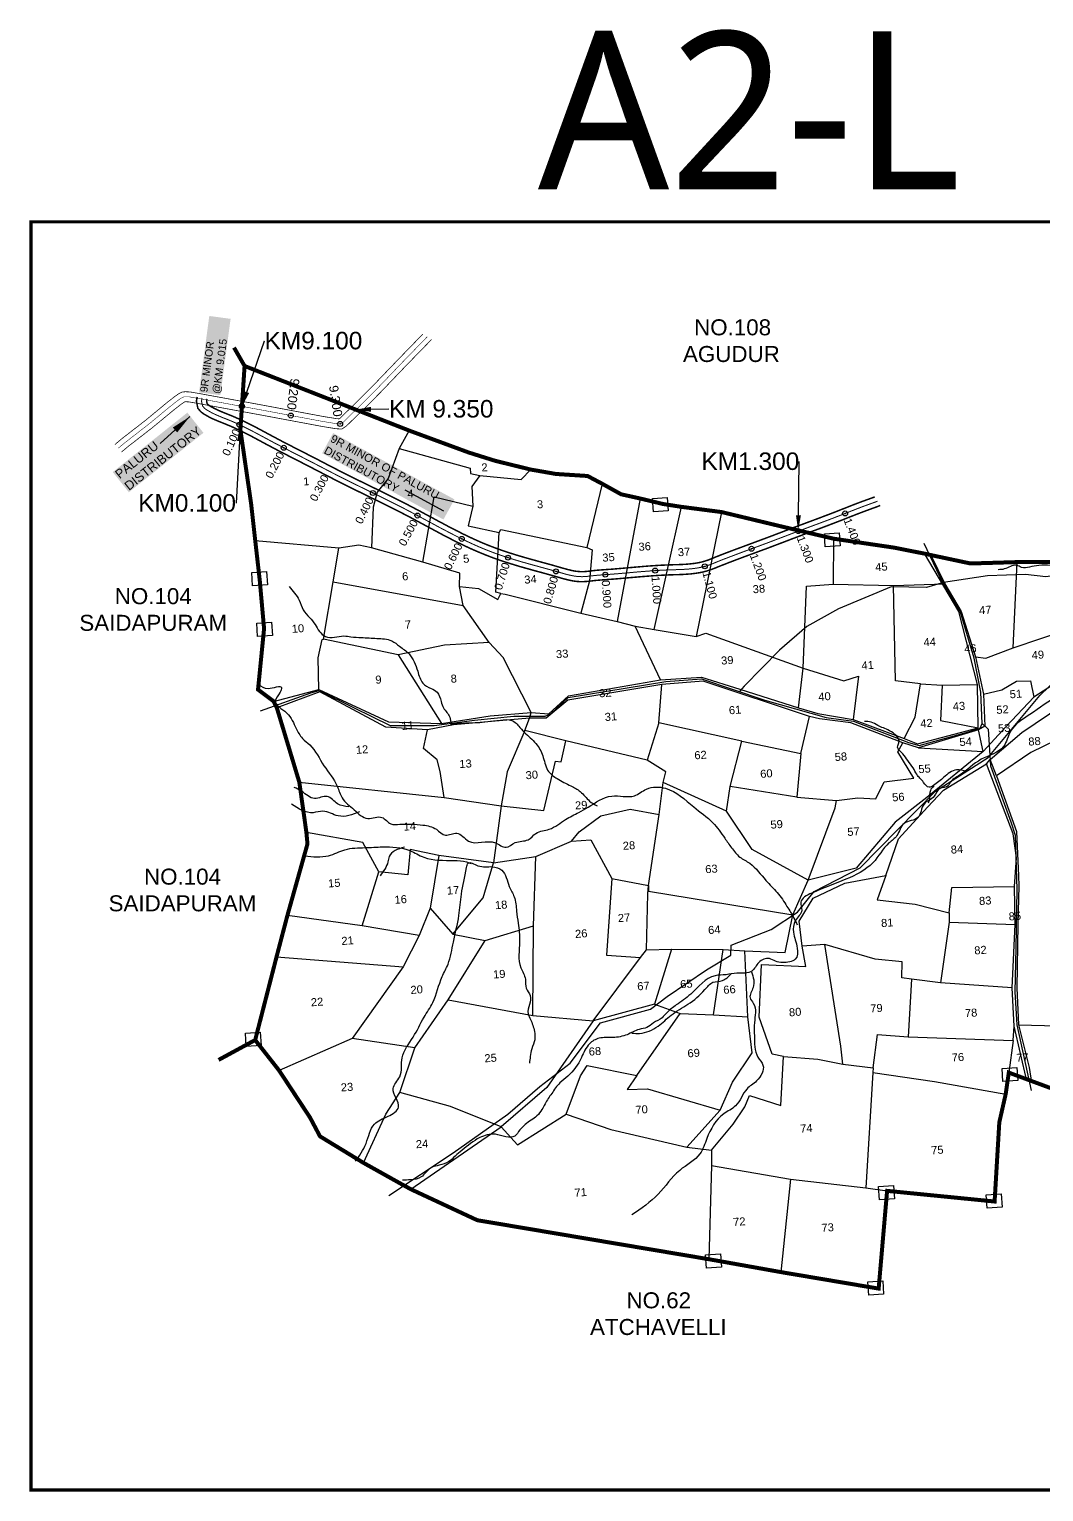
# Model space of a CAD drawing. Header units: inches. Extents: x 205954 to 222158, y 1601811 to 1609435.
# Drawn here: x 205954 to 207983, y 1603328 to 1606253 of the extents above; entities that cross this region are included whole.
import ezdxf
from ezdxf import colors
from ezdxf.entities.mleader import LeaderData, LeaderLine
from ezdxf.enums import TextEntityAlignment as Align
from ezdxf.math import Vec2, Vec3

# ---------------------------------------------------------------- set-up
doc = ezdxf.new("R2010")
doc.units = ezdxf.units.IN
doc.header["$LTSCALE"] = 15
doc.header["$MEASUREMENT"] = 0
doc.header["$PDMODE"] = 32
doc.header["$PDSIZE"] = 10
doc.linetypes.add('HIDDEN2', pattern=[0.1875, 0.125, -0.0625])
for name, color, linetype in [('BOUNDRY STONES', 240, 'Continuous'), ('CADAS', 1, 'Continuous'), ('CANAL1', 7, 'Continuous'), ('CHANAGE', 1, 'Continuous'), ('CSMark', 72, 'Continuous'), ('PAPER SIZE', 5, 'Continuous'), ('PLOTS', 7, 'Continuous'), ('PLOTS NO', 7, 'Continuous'), ('ROADS', 1, 'Continuous'), ('STREAMS', 4, 'Continuous'), ('STRUCTURE', 5, 'Continuous'), ('TEXT', 1, 'Continuous'), ('text2', 7, 'Continuous'), ('VILLAGE BOUNDRY', 5, 'Continuous'), ('VILLAGE STONES', 240, 'Continuous')]:
    doc.layers.add(name, color=color, linetype=linetype)
doc.styles.add('FONT1', font='Arial')
doc.styles.get("Standard").update_dxf_attribs({"font": 'arial.ttf'})
doc.styles.add('TMS', font='trebuc.ttf')
doc.dimstyles.get("Standard").update_dxf_attribs({"dimtxt": 0.18, "dimasz": 0.18, "dimexe": 0.18, "dimexo": 0.0625, "dimgap": 0.09, "dimtad": 0, "dimtih": 1, "dimtoh": 1, "dimdec": 4, "dimzin": 0, "dimdsep": 46, "dimtxsty": 'Standard', "dimcen": 0.09, "dimadec": 0, "dimazin": 0, "dimtfac": 1, "dimtdec": 4, "dimtofl": 0, "dimtmove": 0, "dimatfit": 3, "dimfxl": 1, "dimtolj": 1, "dimtzin": 0, "dimarcsym": 0})

msp = doc.modelspace()

# ---------------------------------------------------------------- linework, layer by layer
at = {"color": 5, "const_width": 6.55}
msp.add_lwpolyline([(205956.9, 1605868), (209191.4, 1605868), (209191.4, 1603331.3), (205956.9, 1603331.3)], close=True, dxfattribs=at)
at = {"layer": 'BOUNDRY STONES'}
for points in [[(207200.4, 1605314.6), (207230.2, 1605316.6), (207232, 1605290.1), (207202.3, 1605288.1)], [(207544.5, 1605244.1), (207574.2, 1605246.1), (207576, 1605219.6), (207546.3, 1605217.6)], [(206398.8, 1605166.5), (206428.5, 1605168.5), (206430.3, 1605142), (206400.6, 1605140)], [(206408.7, 1605065.1), (206438.4, 1605067.1), (206440.3, 1605040.6), (206410.5, 1605038.6)], [(206386.1, 1604245.2), (206415.8, 1604247.2), (206417.6, 1604220.7), (206387.9, 1604218.7)], [(207900, 1604174.8), (207929.7, 1604176.8), (207931.5, 1604150.3), (207901.8, 1604148.3)], [(207653.1, 1603938.6), (207682.8, 1603940.6), (207684.6, 1603914.1), (207654.9, 1603912.1)], [(207868.5, 1603922), (207898.2, 1603924), (207900, 1603897.5), (207870.3, 1603895.5)], [(207307, 1603801.9), (207336.7, 1603804), (207338.5, 1603777.5), (207308.8, 1603775.4)], [(207631.5, 1603747.7), (207661.2, 1603749.7), (207663.1, 1603723.2), (207633.4, 1603721.2)]]:
    msp.add_lwpolyline(points, close=True, dxfattribs=at)
at = {"layer": 'CANAL1', "color": 200, "const_width": 1.5}
for points in [[(206125.3, 1605422.7), (206138.1, 1605433.5), (206186.9, 1605471.4), (206229.7, 1605506.8), (206244.8, 1605518.6), (206252.5, 1605523.9), (206259.6, 1605527.6), (206266, 1605528.1), (206274.6, 1605527.8), (206292.5, 1605524.8), (206417.1, 1605502), (206542.6, 1605478.5), (206559.5, 1605475.8), (206569.8, 1605474.1), (206573.6, 1605473.9), (206575.9, 1605475.5), (206584.2, 1605483.7), (206606.4, 1605505), (206641.8, 1605540.6), (206693.7, 1605594.6), (206741.2, 1605643.5)], [(206138.4, 1605407.6), (206150.7, 1605418), (206199.4, 1605455.8), (206242.3, 1605491.2), (206256.7, 1605502.5), (206262.8, 1605506.7), (206265.1, 1605507.9), (206266.5, 1605508.1), (206272.6, 1605507.9), (206289, 1605505.1), (206413.4, 1605482.3), (206539.2, 1605458.8), (206556.2, 1605456), (206567.7, 1605454.1), (206579.3, 1605453.6), (206588.6, 1605459.9), (206598.2, 1605469.4), (206620.4, 1605490.7), (206656.1, 1605526.6), (206708, 1605580.8), (206758.7, 1605632.8)]]:
    msp.add_lwpolyline(points, dxfattribs=at)
at = {"layer": 'CANAL1', "color": 1, "linetype": 'HIDDEN2', "ltscale": 4, "const_width": 1}
msp.add_lwpolyline([(206131.9, 1605415.2), (206144.4, 1605425.7), (206193.2, 1605463.6), (206236, 1605499), (206250.7, 1605510.5), (206257.6, 1605515.3), (206262.4, 1605517.7), (206266.3, 1605518.1), (206273.6, 1605517.9), (206290.8, 1605515), (206415.3, 1605492.2), (206540.9, 1605468.7), (206557.9, 1605465.9), (206568.8, 1605464.1), (206576.4, 1605463.8), (206582.3, 1605467.7), (206591.2, 1605476.6), (206613.4, 1605497.9), (206649, 1605533.6), (206700.9, 1605587.7), (206749.9, 1605638.1)], dxfattribs=at)
at = {"layer": 'CANAL1', "color": 200, "linetype": 'ByBlock', "ltscale": 40, "const_width": 3}
for points in [[(206289.7, 1605517.7), (206288.1, 1605509.3), (206291.1, 1605494.8), (206298, 1605487.1), (206303.8, 1605483.1), (206313.5, 1605477.6), (206321, 1605473.9), (206328.4, 1605470.7), (206335.7, 1605467.7), (206342.9, 1605464.8), (206350.8, 1605461.6), (206356.9, 1605459.1), (206363.8, 1605456), (206370.6, 1605452.8), (206377.5, 1605449.6), (206384.3, 1605446.2), (206391.2, 1605442.7), (206398, 1605439.2), (206404.8, 1605435.5), (206411.6, 1605431.9), (206418.5, 1605428.2), (206425.3, 1605424.5), (206432.2, 1605420.8), (206439.3, 1605417.1), (206446, 1605413.5), (206452.9, 1605409.9), (206459.8, 1605406.3), (206466.8, 1605402.8), (206473.7, 1605399.2), (206480.6, 1605395.7), (206487.5, 1605392.2), (206494.4, 1605388.7), (206501.3, 1605385.1), (206506, 1605382.7), (206515, 1605378.1), (206521.9, 1605374.5), (206528.8, 1605370.9), (206535.6, 1605367.4), (206542.5, 1605363.8), (206549.4, 1605360.2), (206556.3, 1605356.7), (206563.3, 1605353.1), (206572.7, 1605348.3), (206577.1, 1605346.1), (206584.1, 1605342.6), (206591.1, 1605339.1), (206598, 1605335.7), (206605, 1605332.2), (206612, 1605328.8), (206618.9, 1605325.4), (206625.9, 1605322), (206632.9, 1605318.6), (206639.8, 1605315.2), (206646.8, 1605311.8), (206653.7, 1605308.4), (206660.7, 1605305), (206667.6, 1605301.5), (206674.5, 1605298.1), (206681.4, 1605294.6), (206688.3, 1605291.1), (206695.2, 1605287.6), (206702.1, 1605284.1), (206706.9, 1605281.6), (206715.8, 1605277), (206722.6, 1605273.3), (206729.4, 1605269.7), (206736.2, 1605266), (206743.1, 1605262.3), (206749.9, 1605258.6), (206756.7, 1605255), (206763.6, 1605251.3), (206770.5, 1605247.6), (206777.3, 1605243.9), (206784.2, 1605240.3), (206791.2, 1605236.7), (206798.1, 1605233.1), (206805.1, 1605229.6), (206812.1, 1605226.1), (206819.1, 1605222.7), (206826.2, 1605219.3), (206833.3, 1605216), (206840.5, 1605212.7), (206847.7, 1605209.6), (206854.9, 1605206.5), (206864.2, 1605202.7), (206869.5, 1605200.6), (206876.9, 1605197.7), (206884.3, 1605195), (206891.7, 1605192.4), (206899.1, 1605189.8), (206906.6, 1605187.4), (206914.1, 1605185), (206921.6, 1605182.7), (206929.1, 1605180.4), (206936, 1605178.3), (206944, 1605176.1), (206951.5, 1605174), (206959, 1605171.9), (206966.4, 1605169.8), (206973.9, 1605167.8), (206981.4, 1605165.8), (206988.8, 1605163.7), (206996.3, 1605161.6), (207003.8, 1605159.5), (207008.3, 1605158.2), (207018.9, 1605155.1), (207026.7, 1605153), (207034.7, 1605151.1), (207042.8, 1605149.5), (207051.2, 1605148.5), (207059.8, 1605148.2), (207068.2, 1605148.6), (207076.3, 1605149.4), (207085.7, 1605150.6), (207091.5, 1605151.1), (207099.1, 1605151.7), (207110.3, 1605152.5), (207114.5, 1605152.8), (207122.3, 1605153.4), (207130.1, 1605154), (207137.8, 1605154.7), (207145.6, 1605155.4), (207153.3, 1605156.1), (207160.3, 1605156.7), (207168.7, 1605157.4), (207176.4, 1605158.1), (207184.1, 1605158.7), (207191.7, 1605159.3), (207199.4, 1605159.9), (207207.1, 1605160.4), (207214.7, 1605160.9), (207222.4, 1605161.3), (207230.1, 1605161.7), (207234.5, 1605161.8), (207245.7, 1605162.2), (207253.5, 1605162.4), (207261.5, 1605162.7), (207269.5, 1605163.2), (207277.5, 1605163.8), (207285.6, 1605164.8), (207293.7, 1605166), (207301.8, 1605167.6), (207311.4, 1605170.2), (207317.6, 1605172.3), (207325.2, 1605175.2), (207335.6, 1605179.4), (207339.6, 1605181), (207346.8, 1605183.8), (207353.9, 1605186.6), (207358.7, 1605188.4), (207368.4, 1605192.1), (207375.6, 1605194.8), (207382, 1605197.2), (207390.1, 1605200.2), (207397.4, 1605202.9), (207404.7, 1605205.5), (207411.9, 1605208.2), (207419.2, 1605210.9), (207429, 1605214.5), (207433.8, 1605216.3), (207441.1, 1605219.1), (207448.3, 1605221.8), (207455.6, 1605224.6), (207462.8, 1605227.3), (207470.1, 1605230.1), (207477.3, 1605232.9), (207484.6, 1605235.6), (207491.8, 1605238.3), (207499.1, 1605241.1), (207506.3, 1605243.8), (207513.6, 1605246.5), (207520.8, 1605249.2), (207528.1, 1605251.9), (207535.4, 1605254.6), (207542.6, 1605257.3), (207549.9, 1605260), (207557.2, 1605262.8), (207564.5, 1605265.6), (207569.4, 1605267.5), (207579, 1605271.2), (207586.2, 1605274), (207593.4, 1605276.9), (207600.6, 1605279.7), (207607.8, 1605282.5), (207615, 1605285.3), (207622.2, 1605288), (207629.4, 1605290.7), (207639.2, 1605294.3), (207643.9, 1605296), (207651.4, 1605298.7), (207656.2, 1605300.7)], [(206309.3, 1605514), (206308.5, 1605509.5), (206309.6, 1605504.2), (206311.4, 1605502.2), (206314.5, 1605500), (206322.9, 1605495.3), (206329.4, 1605492.1), (206336.2, 1605489.1), (206343.2, 1605486.2), (206350.3, 1605483.4), (206358.4, 1605480.1), (206364.8, 1605477.4), (206372, 1605474.2), (206379.2, 1605470.9), (206386.3, 1605467.5), (206393.3, 1605464), (206400.3, 1605460.5), (206407.3, 1605456.9), (206414.2, 1605453.2), (206421.1, 1605449.5), (206428, 1605445.8), (206434.8, 1605442.1), (206441.7, 1605438.5), (206448.6, 1605434.8), (206455.3, 1605431.2), (206462.2, 1605427.6), (206469, 1605424.1), (206475.9, 1605420.6), (206482.8, 1605417), (206489.7, 1605413.5), (206496.6, 1605410), (206503.5, 1605406.5), (206510.4, 1605402.9), (206515.2, 1605400.5), (206524.2, 1605395.8), (206531.1, 1605392.3), (206538, 1605388.7), (206544.9, 1605385.1), (206551.7, 1605381.5), (206558.6, 1605378), (206565.5, 1605374.4), (206572.4, 1605370.9), (206581.8, 1605366.1), (206586.1, 1605363.9), (206593, 1605360.5), (206600, 1605357), (206606.9, 1605353.6), (206613.8, 1605350.2), (206620.8, 1605346.8), (206627.7, 1605343.4), (206634.7, 1605340), (206641.7, 1605336.6), (206648.6, 1605333.2), (206655.6, 1605329.7), (206662.6, 1605326.3), (206669.5, 1605322.9), (206676.5, 1605319.4), (206683.5, 1605316), (206690.4, 1605312.5), (206697.4, 1605309), (206704.3, 1605305.4), (206711.3, 1605301.9), (206716.2, 1605299.3), (206725.1, 1605294.6), (206732, 1605291), (206738.9, 1605287.3), (206745.7, 1605283.6), (206752.6, 1605279.9), (206759.4, 1605276.3), (206766.2, 1605272.6), (206773, 1605268.9), (206779.9, 1605265.3), (206786.7, 1605261.6), (206793.5, 1605258), (206800.4, 1605254.5), (206807.2, 1605250.9), (206814.1, 1605247.5), (206820.9, 1605244), (206827.8, 1605240.7), (206834.7, 1605237.4), (206841.7, 1605234.1), (206848.6, 1605231), (206855.6, 1605227.9), (206862.6, 1605224.9), (206871.6, 1605221.2), (206876.8, 1605219.2), (206883.9, 1605216.5), (206891.1, 1605213.8), (206898.3, 1605211.3), (206905.5, 1605208.8), (206912.8, 1605206.4), (206920.1, 1605204.1), (206927.4, 1605201.8), (206934.8, 1605199.6), (206941.6, 1605197.6), (206949.5, 1605195.3), (206956.9, 1605193.2), (206964.3, 1605191.2), (206971.7, 1605189.1), (206979.2, 1605187.1), (206986.7, 1605185), (206994.2, 1605183), (207001.7, 1605180.9), (207009.3, 1605178.7), (207013.8, 1605177.4), (207024.3, 1605174.4), (207031.7, 1605172.4), (207038.9, 1605170.7), (207045.9, 1605169.3), (207052.9, 1605168.5), (207059.7, 1605168.2), (207066.6, 1605168.5), (207074, 1605169.3), (207083.5, 1605170.5), (207089.7, 1605171.1), (207097.6, 1605171.7), (207108.9, 1605172.5), (207113, 1605172.8), (207120.7, 1605173.3), (207128.4, 1605174), (207136.1, 1605174.6), (207143.8, 1605175.3), (207151.5, 1605176), (207158.5, 1605176.6), (207167, 1605177.4), (207174.7, 1605178), (207182.5, 1605178.7), (207190.2, 1605179.3), (207198, 1605179.9), (207205.8, 1605180.4), (207213.6, 1605180.9), (207221.4, 1605181.3), (207229.3, 1605181.6), (207233.8, 1605181.8), (207245, 1605182.2), (207252.8, 1605182.4), (207260.5, 1605182.7), (207268.1, 1605183.1), (207275.6, 1605183.8), (207283, 1605184.6), (207290.2, 1605185.7), (207297.2, 1605187.1), (207305.6, 1605189.4), (207310.9, 1605191.1), (207317.8, 1605193.8), (207328.1, 1605198), (207332.2, 1605199.6), (207339.5, 1605202.5), (207346.8, 1605205.3), (207351.6, 1605207.1), (207361.3, 1605210.8), (207368.6, 1605213.5), (207375.1, 1605215.9), (207383.2, 1605218.9), (207390.5, 1605221.6), (207397.7, 1605224.3), (207405, 1605227), (207412.3, 1605229.7), (207422, 1605233.3), (207426.8, 1605235.1), (207434, 1605237.8), (207441.2, 1605240.5), (207448.5, 1605243.3), (207455.7, 1605246), (207463, 1605248.8), (207470.2, 1605251.5), (207477.5, 1605254.3), (207484.7, 1605257.1), (207492.1, 1605259.8), (207499.3, 1605262.5), (207506.6, 1605265.2), (207513.8, 1605267.9), (207521.1, 1605270.6), (207528.4, 1605273.3), (207535.6, 1605276), (207542.9, 1605278.8), (207550.1, 1605281.5), (207557.3, 1605284.2), (207562.2, 1605286.1), (207571.7, 1605289.8), (207578.9, 1605292.7), (207586.1, 1605295.5), (207593.3, 1605298.3), (207600.5, 1605301.2), (207607.8, 1605304), (207615.1, 1605306.8), (207622.5, 1605309.5), (207632.4, 1605313.1), (207637.2, 1605314.8), (207644.3, 1605317.4), (207645.3, 1605317.8)]]:
    msp.add_lwpolyline(points, dxfattribs=at)
at = {"layer": 'CANAL1', "color": 1, "linetype": 'HIDDEN2', "ltscale": 40, "const_width": 2}
msp.add_lwpolyline([(206299.5, 1605515.9), (206298.3, 1605509.4), (206300.4, 1605499.5), (206304.7, 1605494.7), (206309.2, 1605491.6), (206318.2, 1605486.4), (206325.2, 1605483), (206332.3, 1605479.9), (206339.4, 1605476.9), (206346.6, 1605474.1), (206354.6, 1605470.9), (206360.8, 1605468.3), (206367.9, 1605465.1), (206374.9, 1605461.9), (206381.9, 1605458.5), (206388.8, 1605455.1), (206395.7, 1605451.6), (206402.6, 1605448), (206409.5, 1605444.4), (206416.4, 1605440.7), (206423.2, 1605437), (206430.1, 1605433.3), (206436.9, 1605429.7), (206443.9, 1605425.9), (206450.7, 1605422.4), (206457.5, 1605418.8), (206464.4, 1605415.2), (206471.3, 1605411.7), (206478.2, 1605408.1), (206485.1, 1605404.6), (206492, 1605401.1), (206498.9, 1605397.6), (206505.8, 1605394), (206510.6, 1605391.6), (206519.6, 1605386.9), (206526.5, 1605383.4), (206533.4, 1605379.8), (206540.3, 1605376.2), (206547.1, 1605372.7), (206554, 1605369.1), (206560.9, 1605365.5), (206567.8, 1605362), (206577.3, 1605357.2), (206581.6, 1605355), (206588.6, 1605351.5), (206595.5, 1605348.1), (206602.5, 1605344.6), (206609.4, 1605341.2), (206616.4, 1605337.8), (206623.3, 1605334.4), (206630.3, 1605331), (206637.3, 1605327.6), (206644.2, 1605324.2), (206651.2, 1605320.8), (206658.2, 1605317.3), (206665.1, 1605313.9), (206672.1, 1605310.5), (206679, 1605307), (206685.9, 1605303.6), (206692.9, 1605300.1), (206699.8, 1605296.5), (206706.7, 1605293), (206711.6, 1605290.4), (206720.4, 1605285.8), (206727.3, 1605282.2), (206734.1, 1605278.5), (206741, 1605274.8), (206747.8, 1605271.1), (206754.6, 1605267.5), (206761.5, 1605263.8), (206768.3, 1605260.1), (206775.2, 1605256.4), (206782, 1605252.8), (206788.9, 1605249.2), (206795.8, 1605245.6), (206802.7, 1605242), (206809.6, 1605238.5), (206816.5, 1605235.1), (206823.5, 1605231.7), (206830.5, 1605228.3), (206837.5, 1605225.1), (206844.5, 1605221.9), (206851.6, 1605218.7), (206858.8, 1605215.7), (206867.9, 1605211.9), (206873.1, 1605209.9), (206880.4, 1605207.1), (206887.7, 1605204.4), (206895, 1605201.8), (206902.3, 1605199.3), (206909.7, 1605196.9), (206917.1, 1605194.5), (206924.5, 1605192.2), (206931.9, 1605190), (206938.8, 1605187.9), (206946.8, 1605185.7), (206954.2, 1605183.6), (206961.6, 1605181.5), (206969.1, 1605179.5), (206976.5, 1605177.4), (206984, 1605175.4), (206991.5, 1605173.3), (206999, 1605171.3), (207006.5, 1605169.1), (207011.1, 1605167.8), (207021.6, 1605164.8), (207029.2, 1605162.7), (207036.8, 1605160.9), (207044.4, 1605159.4), (207052, 1605158.5), (207059.7, 1605158.2), (207067.4, 1605158.5), (207075.1, 1605159.4), (207084.6, 1605160.5), (207090.6, 1605161.1), (207098.3, 1605161.7), (207109.6, 1605162.5), (207113.8, 1605162.8), (207121.5, 1605163.4), (207129.2, 1605164), (207137, 1605164.7), (207144.7, 1605165.4), (207152.4, 1605166), (207159.4, 1605166.7), (207167.8, 1605167.4), (207175.5, 1605168.1), (207183.3, 1605168.7), (207191, 1605169.3), (207198.7, 1605169.9), (207206.4, 1605170.4), (207214.2, 1605170.9), (207221.9, 1605171.3), (207229.7, 1605171.7), (207234.2, 1605171.8), (207245.4, 1605172.2), (207253.2, 1605172.4), (207261, 1605172.7), (207268.8, 1605173.2), (207276.6, 1605173.8), (207284.3, 1605174.7), (207291.9, 1605175.8), (207299.5, 1605177.4), (207308.5, 1605179.8), (207314.3, 1605181.7), (207321.5, 1605184.5), (207331.9, 1605188.7), (207335.9, 1605190.3), (207343.1, 1605193.2), (207350.4, 1605195.9), (207355.2, 1605197.8), (207364.9, 1605201.4), (207372.1, 1605204.2), (207378.6, 1605206.6), (207386.7, 1605209.6), (207393.9, 1605212.2), (207401.2, 1605214.9), (207408.5, 1605217.6), (207415.8, 1605220.3), (207425.5, 1605223.9), (207430.3, 1605225.7), (207437.5, 1605228.4), (207444.8, 1605231.2), (207452, 1605233.9), (207459.3, 1605236.7), (207466.5, 1605239.4), (207473.8, 1605242.2), (207481, 1605245), (207488.3, 1605247.7), (207495.6, 1605250.5), (207502.8, 1605253.2), (207510.1, 1605255.9), (207517.3, 1605258.6), (207524.6, 1605261.3), (207531.9, 1605264), (207539.1, 1605266.7), (207546.4, 1605269.4), (207553.6, 1605272.1), (207560.9, 1605274.9), (207565.8, 1605276.8), (207575.3, 1605280.5), (207582.5, 1605283.3), (207589.7, 1605286.2), (207597, 1605289), (207604.2, 1605291.8), (207611.4, 1605294.6), (207618.6, 1605297.4), (207625.9, 1605300.1), (207635.8, 1605303.7), (207640.5, 1605305.4), (207647.8, 1605308), (207650.8, 1605309.2)], dxfattribs=at)
at = {"layer": 'CSMark'}
for p in [(206374.2, 1605462.2), (206462.8, 1605416), (206641.2, 1605325.6), (206730.4, 1605280.5), (207585.9, 1605284.7), (207492.4, 1605249.3), (206818.9, 1605233.9), (207398.8, 1605214), (206911.5, 1605196.3), (207007.6, 1605168.8), (207106.2, 1605162.3), (207205.8, 1605170.4), (207305.2, 1605178.9)]:
    msp.add_point(p, dxfattribs=at)
at = {"layer": 'PLOTS'}
for points in [[(206714, 1605450.4), (206693.6, 1605414.6), (206671.9, 1605354.8), (206650, 1605327.4), (206641.7, 1605297.2), (206638.4, 1605215.7)], [(206693.6, 1605414.6), (206836.1, 1605375.5), (206836.4, 1605364.7), (206855.4, 1605360.6), (206938.1, 1605352.3), (206957.5, 1605372.4)], [(206855.4, 1605360.6), (206839.3, 1605338.7), (206841.3, 1605299.3)], [(207099.9, 1605344.1), (207069.3, 1605216.3)], [(206741.2, 1605187.1), (206763.6, 1605317.7), (206841.3, 1605299.3), (206831.8, 1605259.9), (206894.1, 1605246.8), (206897.3, 1605252.7), (207069.3, 1605216.3), (207080.2, 1605211.6), (207074.9, 1605150.1), (207057.2, 1605085.2)], [(207176, 1605314.6), (207129.8, 1605068.3)], [(207204.1, 1605052.7), (207258.4, 1605297.9)], [(207338.8, 1605287.5), (207287.9, 1605038.7)], [(206897.2, 1605124.8), (206887.3, 1605127.1), (206894.1, 1605246.8)], [(208047.7, 1604971), (207963.3, 1604917), (207908.3, 1604858.5), (207862.1, 1604808.9), (207749.3, 1604716.7), (207686.3, 1604667.2), (207607.9, 1604575.4), (207512.2, 1604551.5), (207400, 1604612.6), (207348.7, 1604688.9), (207222.3, 1604746.5), (207227.1, 1604768.2), (207190.1, 1604791.2), (207027.3, 1604830.2), (206945.1, 1604850.3), (206954.6, 1604875.2), (206957.8, 1604886.5), (206901.6, 1604996.6), (206873.6, 1605026.3), (206821.7, 1605100.9), (206814.2, 1605138.8), (206815.1, 1605165.5), (206741.2, 1605187.1), (206638.4, 1605215.7), (206613.2, 1605221.2), (206572.9, 1605215.3), (206405.9, 1605229.6)], [(206533.1, 1604932.8), (206531.9, 1604995.7), (206539.6, 1605032.4), (206542.5, 1605033.2), (206561.7, 1605147.8), (206572.9, 1605215.3)], [(207563, 1605234.2), (207562.4, 1605143.1)], [(206442.6, 1604908.9), (206533.1, 1604932.8), (206672.4, 1604867.8), (206778.6, 1604864.8), (206876.1, 1604880.1), (206957.8, 1604886.5), (206993.3, 1604883.6), (207032.7, 1604919.9), (207216.6, 1604951.9), (207298.7, 1604957.1), (207375.2, 1604933.2), (207492.7, 1604896.1), (207531.3, 1604884.8), (207602.3, 1604872.4), (207704, 1604834.9), (207731.1, 1604824), (207852.1, 1604855.7), (207850.7, 1604942.6), (207813.3, 1605088.3), (207744.8, 1605204.3)], [(207757.8, 1605201.4), (207785.4, 1605143.8), (207818.4, 1605088.4), (207846.6, 1604997.6), (207862.6, 1604923.1), (207865.8, 1604859.3), (207853, 1604851.6), (207732.7, 1604816.2), (207701.5, 1604825.6), (207597.2, 1604866), (207535, 1604874.1), (207514.6, 1604878.8), (207302, 1604949.5), (207219.3, 1604942.3), (207031.4, 1604911.4), (206988.2, 1604875.2), (206954.6, 1604875.2), (206802.3, 1604861.9), (206750.6, 1604852.1), (206667, 1604857.4), (206535.2, 1604927.7), (206449.1, 1604895.7)], [(207922.4, 1605016), (207930.3, 1605187.4)], [(206561.7, 1605147.8), (206821.7, 1605100.9)], [(206814.2, 1605138.8), (206852.5, 1605134.7), (206891.3, 1605112.3), (206897.2, 1605124.8), (206905.9, 1605123), (207057.2, 1605085.2), (207129.8, 1605068.3), (207165.8, 1605059), (207204.1, 1605052.7), (207287.9, 1605038.7), (207307.2, 1605045.5), (207501.8, 1604975.5), (207583.7, 1604950.2), (207612.7, 1604959.3), (207602.3, 1604872.4)], [(207492.7, 1604896.1), (207501.8, 1604975.5), (207508.5, 1605139), (207562.4, 1605143.1), (207683.1, 1605140.8)], [(207704, 1604834.9), (207726.3, 1604877.3), (207736.9, 1604943.6), (207687.1, 1604949.8), (207683.1, 1605140.8), (207785.4, 1605143.8)], [(207846.6, 1604997.6), (207867.7, 1604995.4), (207922.4, 1605016), (208088, 1605071.7)], [(207216.6, 1604951.9), (207165.8, 1605059)], [(206873.6, 1605026.3), (206784.4, 1605021.3), (206691.9, 1605001.7), (206542.5, 1605033.2)], [(206691.9, 1605001.7), (206778.6, 1604864.8)], [(208268, 1604998.2), (208179.1, 1605004.2), (208159.3, 1604978.9), (208101.7, 1604902.1), (208079.6, 1604881.1), (208033.2, 1604843.2), (207957.3, 1604806.4), (207888.8, 1604759.9), (207875.9, 1604792.6)], [(207348.7, 1604688.9), (207355.8, 1604738.4), (207379.4, 1604829.3), (207213, 1604865.6), (207219.3, 1604942.3)], [(207736.9, 1604943.6), (207780.2, 1604941.4), (207850.7, 1604942.6)], [(207780.2, 1604941.4), (207777.1, 1604870.7), (207852.1, 1604855.7)], [(207862.6, 1604923.1), (207899.7, 1604932), (207928.7, 1604949.4), (207957, 1604949.9), (207963.3, 1604917)], [(207319, 1604011.1), (207362.3, 1604063.2), (207385.4, 1604098.1), (207394.6, 1604120.5), (207457.6, 1604100.8), (207463, 1604198.4), (207439.9, 1604202.9), (207414, 1604277.1), (207418.9, 1604382.4), (207507.2, 1604378.7), (207499.8, 1604419), (207494.4, 1604468.9), (207522.1, 1604515.3), (207585.6, 1604545.3), (207667.5, 1604560.8), (207693.1, 1604634.1), (207750.5, 1604696.9), (207782.8, 1604731.4), (207868.6, 1604783.8), (207875.9, 1604792.6), (207939.5, 1604846.5), (208021.5, 1604901.9)], [(207213, 1604865.6), (207190.1, 1604791.2)], [(207379.4, 1604829.3), (207497.7, 1604804.5), (207514.6, 1604878.8)], [(206945.1, 1604850.3), (206909.9, 1604768), (206897.7, 1604699.8), (206882.7, 1604585.6), (206772.9, 1604600.6), (206715.7, 1604612.8), (206711.1, 1604561.8), (206652.8, 1604567.8), (206620.8, 1604626.5), (206508.2, 1604646.5)], [(206784.1, 1604716.6), (206776, 1604768.3), (206769.6, 1604791.8), (206742.3, 1604814.8), (206750.6, 1604852.1)], [(207732.7, 1604816.2), (207862.1, 1604808.9), (207853, 1604851.6)], [(206494, 1604747.1), (206784.1, 1604716.6), (206897.7, 1604699.8), (206983.5, 1604690.8), (207006.4, 1604789.2), (207017.6, 1604788.2), (207027.3, 1604830.2)], [(206716.8, 1603933.2), (206897.8, 1604058), (206930.2, 1604021.9), (207027.8, 1604083.3), (207056.9, 1604159.8), (207069.8, 1604180.6), (207169.6, 1604160.6), (207256.2, 1604284.4), (207322.9, 1604281.7), (207391.4, 1604277.7), (207385.4, 1604410.2), (207466, 1604406.8), (207481.2, 1604481.6), (207512.2, 1604551.5), (207566, 1604695.7), (207568.8, 1604710.6), (207611.6, 1604716.1), (207647.2, 1604713.8), (207664.3, 1604747.7), (207723.8, 1604755.2), (207691.7, 1604808), (207701.5, 1604825.6)], [(207497.7, 1604804.5), (207489.3, 1604717.5), (207355.8, 1604738.4)], [(207949.8, 1604150.1), (207923.9, 1604259), (207920, 1604335.9), (207926.4, 1604462.7), (207925.1, 1604538.4), (207928.6, 1604595.7), (207921.9, 1604644.1), (207868.6, 1604783.8)], [(207888.8, 1604759.9), (207929, 1604648.4), (207933, 1604560.2), (207933.8, 1604539.9), (207931.3, 1604463.1), (207929.5, 1604336.2), (207933.1, 1604262.2), (207954.1, 1604176.4)], [(206882.7, 1604585.6), (206967.5, 1604598.5), (207038.6, 1604629.1), (207053.6, 1604647.7), (207097.1, 1604679.9), (207156.1, 1604693.1), (207214, 1604682.6), (207222.3, 1604746.5)], [(207489.3, 1604717.5), (207568.8, 1604710.6)], [(207082.1, 1604269.9), (207176.6, 1604396.3), (207188.4, 1604411.6), (207191.3, 1604523.7), (207192.4, 1604540.5), (207214, 1604682.6)], [(207038.6, 1604629.1), (207077.5, 1604632.2), (207119.1, 1604554.3)], [(206772.9, 1604600.6), (206756, 1604495), (206733.7, 1604440.6), (206701.5, 1604377.8), (206599.6, 1604234.3), (206453.6, 1604170.5)], [(206622.4, 1603985.8), (206667.1, 1604083.5), (206695.1, 1604126.3), (206724.8, 1604215.6), (206791.6, 1604311.6), (206865.8, 1604430.7), (206962.5, 1604459.6), (206967.5, 1604598.5)], [(206801.3, 1604443.3), (206862.1, 1604515.9), (206882.7, 1604585.6)], [(206619.9, 1604459.8), (206652.8, 1604567.8)], [(207119.1, 1604554.3), (207108.3, 1604401.3), (207176.6, 1604396.3)], [(207119.1, 1604554.3), (207192.4, 1604540.5), (207192.3, 1604529.2), (207481.2, 1604481.6)], [(207667.5, 1604560.8), (207649.8, 1604512), (207726, 1604503.1), (207793.9, 1604485.8), (207799.7, 1604536.4), (207925.1, 1604538.4)], [(206756, 1604495), (206801.3, 1604443.3), (206865.8, 1604430.7)], [(207793.9, 1604485.8), (207794.2, 1604467.1), (207776.7, 1604345.6), (207719.1, 1604353.3), (207699.5, 1604355.9), (207700.2, 1604388.1), (207646.2, 1604393.2), (207545.2, 1604422.8), (207499.8, 1604419)], [(206733.7, 1604440.6), (206619.9, 1604459.8), (206470.1, 1604480.4)], [(206961.3, 1604280.6), (206962.5, 1604459.6)], [(207794.2, 1604467.1), (207926.4, 1604462.7)], [(206448.4, 1604397.7), (206701.5, 1604377.8)], [(207238.8, 1604413.2), (207204.8, 1604303.1), (207082.1, 1604269.9)], [(207188.4, 1604411.6), (207238.8, 1604413.2), (207342, 1604412.5), (207385.4, 1604410.2)], [(207322.9, 1604281.7), (207342, 1604412.5)], [(207581.6, 1604183), (207577.2, 1604218.9), (207545.2, 1604422.8)], [(207719.1, 1604353.3), (207712.4, 1604238.2)], [(207920, 1604335.9), (207776.7, 1604345.6)], [(206791.6, 1604311.6), (206961.3, 1604280.6), (207082.1, 1604269.9), (206989.2, 1604136.6), (206897.8, 1604058)], [(207204.8, 1604303.1), (207256.2, 1604284.4)], [(207169.6, 1604160.6), (207149.8, 1604132.5), (207190.5, 1604133.8), (207336.3, 1604091.2), (207336.3, 1604091.2), (207360.7, 1604147.3), (207399.9, 1604205.8), (207391.4, 1604277.7)], [(207463, 1604198.4), (207531.1, 1604193), (207581.6, 1604183), (207642, 1604175.7), (207651, 1604242.3), (207712.4, 1604238.2), (207922.1, 1604230.7), (207923.9, 1604259)], [(207933.1, 1604262.2), (208062.9, 1604258.8)], [(206724.8, 1604215.6), (206599.6, 1604234.3)], [(207922.1, 1604230.7), (207913.5, 1604166.3)], [(207642, 1604175.7), (207641.2, 1604166.5), (207627.2, 1603935.7)], [(207641.2, 1604166.5), (207764.7, 1604148.8), (207907.3, 1604123.5)], [(207954.1, 1604176.4), (207959, 1604146.5)], [(206897.8, 1604058), (206796.5, 1604098.3), (206695.1, 1604126.3)], [(207027.8, 1604083.3), (207117.5, 1604052.5), (207269.4, 1604016.9), (207319, 1604011.1), (207318.8, 1603980.7), (207477, 1603953), (207627.2, 1603935.7), (207670, 1603929.8)], [(207336.3, 1604091.2), (207269.4, 1604016.9)], [(207318.8, 1603980.7), (207313.2, 1603793.1)], [(207477, 1603953), (207457.7, 1603767.3)]]:
    msp.add_lwpolyline(points, dxfattribs=at)
at = {"layer": 'ROADS'}
for points in [[(206416.6, 1604889.7), (206517, 1604925.7), (206533.5, 1604930.5), (206602.5, 1604896.4), (206675.5, 1604860.8), (206764, 1604860.5), (206844.3, 1604871), (206923.2, 1604879.4), (206986.2, 1604879.5), (206997.8, 1604884.8), (207031.8, 1604916.9), (207227.3, 1604948.4), (207298.7, 1604954.2), (207425.7, 1604911.5), (207547.9, 1604876.4), (207602.6, 1604869.5), (207712.9, 1604826.3), (207734, 1604820.4), (207828, 1604846.5), (207855.9, 1604855.3), (207860.1, 1604864.5), (207857.5, 1604927.4), (207843.9, 1604995.1), (207816.2, 1605089.1), (207775.7, 1605158.9), (207744.3, 1605224.8)], [(208075.5, 1605182.1), (208016.4, 1605161.9), (207987.8, 1605158.2), (207946.9, 1605162.6), (207870.8, 1605159.9), (207782.9, 1605146.9), (207748.9, 1605136.7), (207678.4, 1605137.6), (207572.5, 1605093.6), (207509.5, 1605058.5), (207455, 1605011.4), (207384, 1604939.2), (207374.7, 1604928.6)], [(206673.4, 1603920.3), (206801.6, 1604005.8), (206911.5, 1604083.1), (206975.1, 1604138.5), (207035.7, 1604185.2), (207096.7, 1604265.7), (207196.6, 1604293), (207230.1, 1604318.3), (207308.5, 1604372.2), (207357.6, 1604401.3), (207358.3, 1604420.9), (207438.3, 1604452.3), (207490.7, 1604486.9), (207523.8, 1604528.7), (207616.3, 1604575.7), (207767.1, 1604729.3), (207872.1, 1604796.6), (207975.7, 1604920.7), (208012.1, 1604956.2), (208049.9, 1604982.5), (208082.3, 1605087.5), (208113.2, 1605137.8)], [(207860.1, 1604864.5), (207872.5, 1604853.5), (207876.6, 1604779.8), (207917.3, 1604668.1), (207925.9, 1604641.1), (207929.4, 1604532.5), (207927.6, 1604415.4), (207925.4, 1604328.1), (207929.6, 1604262), (207958.4, 1604130.3)]]:
    msp.add_lwpolyline(points, dxfattribs=at)
at = {"layer": 'STREAMS'}
for points in [[(208054.4, 1605187.4), (208023.5, 1605177.5), (207996.2, 1605180.5), (207973.9, 1605180.8), (207955.1, 1605177.5), (207939.2, 1605176.9), (207928.7, 1605181), (207904.5, 1605173.6), (207892.2, 1605172.2)], [(206473.4, 1605138.4), (206493.5, 1605111.3), (206501.9, 1605092), (206514.8, 1605076.2), (206525.7, 1605062.6), (206534.3, 1605048.8), (206546.3, 1605038.4), (206583.3, 1605039.6), (206596.9, 1605038), (206618.1, 1605036.6), (206649.3, 1605034.9), (206678.8, 1605029.8), (206694.6, 1605019.1), (206713.6, 1605003.7), (206730.8, 1604969.2), (206741.1, 1604945.5), (206757.8, 1604934.5), (206769.6, 1604927.3), (206777.6, 1604908.7), (206782.6, 1604895.6), (206795.1, 1604877.2), (206797, 1604863.6)], [(208207, 1605106), (208182.4, 1605084), (208158.9, 1605068.9), (208116.6, 1605039), (208092.9, 1605007.8), (208080.2, 1604992.6), (208058, 1604966.4), (208043, 1604939.9), (208014, 1604921.1), (207955.5, 1604882.5), (207917.2, 1604849.4), (207903, 1604818.6), (207858.5, 1604793), (207815, 1604761.2), (207795.5, 1604745.6), (207792.1, 1604740.1), (207775.4, 1604734.6), (207764.3, 1604719), (207743.9, 1604703.4), (207731.7, 1604676.5), (207703.9, 1604664.7), (207689.5, 1604640.3), (207673.8, 1604625.6), (207641.6, 1604586.1), (207587.5, 1604553), (207519.3, 1604525.3), (207497.5, 1604506.9), (207499.1, 1604491), (207486.3, 1604469.8), (207482.7, 1604447.2), (207490.3, 1604415.2), (207486.4, 1604393.1), (207475.2, 1604387.8), (207446.9, 1604389.2), (207434.4, 1604394.4), (207413.3, 1604386.7), (207399.7, 1604369.4), (207369.3, 1604365.2), (207347.7, 1604362.2), (207325.7, 1604360.1), (207277.1, 1604323.4), (207248.3, 1604301.6), (207229.2, 1604285.9), (207219.8, 1604276.2), (207202.6, 1604265.6), (207189.5, 1604256.7), (207173.9, 1604252.6), (207149.9, 1604242.2), (207121.6, 1604236.5), (207094, 1604235), (207074.6, 1604224.2), (207058.5, 1604196.6), (207031.3, 1604159), (207015.2, 1604145.7), (206999.1, 1604124.7), (206992, 1604114.4), (206979.3, 1604092.6), (206969.5, 1604079.8), (206957.9, 1604071.2), (206935.3, 1604051.7), (206925, 1604039.3), (206886.2, 1604043), (206854.9, 1604036.2), (206819.6, 1604010.9), (206805.8, 1603999.3), (206792.9, 1603988.2), (206773.9, 1603981), (206757.7, 1603976), (206746.7, 1603966), (206738, 1603957.7), (206716.5, 1603951.8), (206700.4, 1603951.2)], [(206412.1, 1604943.5), (206431.6, 1604934.6), (206458.3, 1604936.4), (206455.6, 1604927), (206445.8, 1604909.7), (206468.6, 1604885.8), (206487.7, 1604854.7), (206500.2, 1604834.8), (206514.8, 1604821.8), (206543.3, 1604780), (206569.9, 1604739.2), (206579.7, 1604715.7), (206603.6, 1604692.1), (206631.2, 1604674.5), (206659.3, 1604676.8), (206677.1, 1604663.9), (206695.3, 1604662.9), (206741.3, 1604661.4), (206768.2, 1604652.9), (206786.2, 1604641.3), (206808.9, 1604645.3), (206832.5, 1604629.4), (206886.4, 1604625.9), (206907.6, 1604616.9), (206926.1, 1604626.3), (206951.7, 1604632.1), (206967.5, 1604644.8), (206994.2, 1604653.2), (207026.8, 1604672.4), (207053.1, 1604686.7), (207071.8, 1604697.1), (207119.1, 1604719.5), (207164.5, 1604720.1), (207188.7, 1604733.4), (207226.9, 1604735), (207283.1, 1604697.8), (207321.3, 1604666), (207345.2, 1604635.2), (207358.7, 1604616.1), (207375.4, 1604597.5), (207395.3, 1604585), (207427.6, 1604550.4), (207450.2, 1604526.3), (207469.7, 1604498.8), (207483.5, 1604475.3), (207490.1, 1604461.9)], [(206796.5, 1604863.5), (206821.7, 1604865.5), (206859.8, 1604867.2), (206882.4, 1604869.7), (206896.2, 1604871.3), (206918.9, 1604870.9), (206935.2, 1604856.8), (206947.4, 1604843.7), (206969.7, 1604821.5), (206982.1, 1604796.4), (206992.8, 1604768.4), (207009.7, 1604754.4), (207037.3, 1604739.7), (207056.2, 1604728.4), (207074.7, 1604709.5), (207089.6, 1604699.9)], [(207829.3, 1604768.7), (207808.9, 1604772), (207783.5, 1604757), (207762.7, 1604740.5), (207754.1, 1604736.9), (207743.1, 1604746.7), (207729.3, 1604762.9), (207722, 1604775.7), (207711.3, 1604790.3), (207701.5, 1604804.2), (207690.9, 1604817.5), (207693.6, 1604826.2), (207674.7, 1604850.2), (207651.3, 1604860.7), (207638.1, 1604867.3), (207624.9, 1604868.5)], [(206593.1, 1604697.9), (206570.7, 1604704), (206549.9, 1604718.5), (206524.4, 1604714.5), (206499.1, 1604728.7), (206483.4, 1604736.7)], [(207763.7, 1604739.6), (207756.5, 1604730.6), (207754.6, 1604712.2), (207752.3, 1604705.2)], [(206614.3, 1604688), (206571.6, 1604679.7), (206541.3, 1604689.1), (206521.8, 1604686.2), (206478.1, 1604703)], [(206504.6, 1604600), (206552.6, 1604600.2), (206585.2, 1604612.1), (206625.4, 1604616.3), (206660.2, 1604617.7), (206715.4, 1604610.3), (206743.1, 1604597.1), (206803.8, 1604590.6), (206828.3, 1604587.7), (206838.1, 1604584.3)], [(206704.3, 1604617.2), (206673.7, 1604598.4), (206671.4, 1604588.1), (206664.8, 1604573), (206655.6, 1604559.7)], [(206606.3, 1603988.9), (206627.5, 1604024.4), (206644.2, 1604063.3), (206671.7, 1604079), (206692.6, 1604097.3), (206681.7, 1604134.2), (206694.8, 1604158.1), (206699.7, 1604195.6), (206721.7, 1604237.3), (206743.6, 1604277), (206761.2, 1604306.5), (206779.8, 1604358.4), (206791.5, 1604383), (206802.2, 1604427.5), (206813.3, 1604480.3), (206818.2, 1604523.3), (206828.8, 1604576.6), (206831.7, 1604585.1), (206851.2, 1604580.1), (206880.3, 1604578.1), (206899, 1604571.1), (206914, 1604538.7), (206923.8, 1604517.8), (206928.7, 1604489.1), (206931.8, 1604465.3), (206934.8, 1604428.2), (206937, 1604376.1), (206946.4, 1604353.2), (206948.1, 1604335.1), (206956, 1604320.4), (206951.6, 1604283.8), (206956.3, 1604272.8), (206964.4, 1604248.8), (206965, 1604232.2), (206958.9, 1604214.1), (206956, 1604198.2), (206954.4, 1604185.3)], [(207398.7, 1604367.7), (207403.1, 1604351.8), (207402, 1604336.7), (207395.8, 1604315.8), (207402.3, 1604305.2), (207404.6, 1604266.3), (207404.4, 1604239.5), (207411.6, 1604197.3), (207421.7, 1604181.4), (207408.9, 1604149.8), (207389.5, 1604133.5), (207366.9, 1604099.9), (207343.1, 1604083.8), (207309.4, 1604034.5), (207295.6, 1604004), (207255, 1603970.8), (207212.1, 1603923.2), (207159.4, 1603881.7)], [(207159.5, 1604245.5), (207174.8, 1604244.8), (207211.8, 1604259.1), (207238, 1604281.2), (207271.6, 1604302.9), (207305.5, 1604332.3), (207321.6, 1604346.9), (207340.7, 1604350.6), (207357.8, 1604364.1)]]:
    msp.add_spline(points, degree=3, dxfattribs=at)
at = {"layer": 'text2', "color": 2, "linetype": 'Continuous'}
for p in [(206379.2, 1605498.8), (206476.9, 1605480.6), (206575.6, 1605463.8)]:
    msp.add_point(p, dxfattribs=at)
at = {"layer": 'VILLAGE BOUNDRY', "linetype": 'HIDDEN2', "ltscale": 15, "const_width": 8}
for points in [[(206363.4, 1605616.4), (206384.5, 1605579.6), (206714, 1605450.4), (206832.9, 1605406.6), (206885.5, 1605390.1), (206917.8, 1605382.1), (206957.5, 1605372.4), (207007.3, 1605363.7), (207070.7, 1605359.6), (207099.9, 1605344.1), (207137.9, 1605323), (207176, 1605314.6), (207221.2, 1605303.7), (207258.4, 1605297.9), (207338.8, 1605287.5), (207458.5, 1605258.7), (207563, 1605234.2), (207683.5, 1605216.4), (207744.8, 1605204.3), (207757.8, 1605201.4), (207836.9, 1605184.6), (207930.3, 1605187.4), (208054.4, 1605187.4)], [(208047.8, 1604116.6), (207913.5, 1604166.3), (207907.3, 1604123.5), (207894.5, 1604066.8), (207885.1, 1603908.5), (207670, 1603929.8), (207653.1, 1603734.3), (207457.7, 1603767.3), (207313.2, 1603793.1), (206850, 1603871.1), (206716.8, 1603933.2), (206697.5, 1603943.8), (206622.4, 1603985.8), (206535.4, 1604038.8), (206515.4, 1604076.5), (206453.6, 1604170.5), (206405.7, 1604231.5), (206332.5, 1604191.7), (206405.7, 1604231.5), (206448.4, 1604397.7), (206470.1, 1604480.4), (206510.3, 1604623.6), (206508.2, 1604646.5), (206494, 1604747.1), (206449.1, 1604895.7), (206442.6, 1604908.9), (206411.4, 1604932.4), (206423.5, 1605054.4), (206414.8, 1605151.4), (206405.9, 1605229.6), (206397.6, 1605304), (206376.1, 1605451.9), (206384.5, 1605579.6)]]:
    msp.add_lwpolyline(points, dxfattribs=at)

# ---------------------------------------------------------------- texts
at = {"layer": 'CADAS', "color": 2, "style": 'TMS'}
msp.add_text('A2-L', height=315.69, dxfattribs=at).set_placement((206971.5, 1605933))
at = {"layer": 'CHANAGE', "style": 'FONT1'}
for s, rotation, p in [('0.100', 65.1954, (206369.5, 1605452.3)), ('0.200', 62.6171, (206457.8, 1605406.3)), ('0.300', 62.628, (206546.7, 1605360.5)), ('0.400', 63.9706, (206636.4, 1605315.8)), ('0.500', 61.8764, (206725.2, 1605270.8)), ('0.600', 63.9641, (206814.1, 1605224)), ('0.700', 72.2418, (206908.1, 1605185.8)), ('0.800', 73.9187, (207004.6, 1605158.2))]:
    msp.add_text(s, height=16, rotation=rotation, dxfattribs=at).set_placement(p, align=Align.MIDDLE_RIGHT)
for s, rotation, p in [('1.400', 291.5008, (207590, 1605274.5)), ('1.300', 290.6381, (207496.3, 1605239)), ('1.200', 290.216, (207402.6, 1605203.7)), ('1.000', 273.8821, (207206.6, 1605159.4)), ('1.100', 285.0612, (207308.1, 1605168.3)), ('0.900', 273.9183, (207106.9, 1605151.3))]:
    msp.add_text(s, height=16, rotation=rotation, dxfattribs=at).set_placement(p, align=Align.MIDDLE_LEFT)
at = {"layer": 'CSMark', "color": 1}
for s, rotation, p in [('9.200', 263.1154, (206485.7, 1605554.6)), ('9.300', 278.5342, (206562.3, 1605540.7))]:
    msp.add_text(s, height=18, rotation=rotation, dxfattribs=at).set_placement(p, align=Align.MIDDLE_LEFT)
at = {"layer": 'PLOTS NO'}
for s, p in [('2', (206864.6, 1605376.9)), ('1', (206508, 1605349)), ('4', (206716.4, 1605324.4)), ('3', (206975.6, 1605303.1)), ('36', (207185, 1605218.7)), ('37', (207263.7, 1605207.8)), ('5', (206827.9, 1605194.2)), ('35', (207112.6, 1605196.9)), ('45', (207658.6, 1605178)), ('6', (206705.8, 1605159)), ('34', (206956.4, 1605152.9)), ('38', (207413.5, 1605133.8)), ('47', (207866.3, 1605091.6)), ('7', (206711.3, 1605062.6)), ('10', (206491.2, 1605054.6)), ('33', (207019.9, 1605003.9)), ('44', (207755.2, 1605027.7)), ('46', (207836.6, 1605014.5)), ('49', (207971.6, 1605001.9)), ('39', (207350.2, 1604991.1)), ('41', (207631.1, 1604981.2)), ('9', (206652.3, 1604952.4)), ('8', (206803, 1604954.4)), ('32', (207106.2, 1604925.7)), ('40', (207544.8, 1604918.7)), ('51', (207927.7, 1604923.7)), ('61', (207365.8, 1604891.7)), ('43', (207813.8, 1604899.4)), ('52', (207900.8, 1604892.5)), ('11', (206710.8, 1604860.4)), ('31', (207117.4, 1604878.3)), ('42', (207748.8, 1604865.3)), ('53', (207904.3, 1604855.3)), ('54', (207827.1, 1604828.2)), ('88', (207964.9, 1604829)), ('12', (206619.5, 1604812.5)), ('62', (207296.7, 1604801.6)), ('58', (207577.5, 1604798.2)), ('13', (206826.5, 1604784.2)), ('55', (207744.8, 1604774)), ('30', (206959.1, 1604761.8)), ('60', (207428.5, 1604764.5)), ('56', (207692.5, 1604717.5)), ('29', (207058, 1604701.4)), ('14', (206714.9, 1604658.9)), ('59', (207449, 1604662.9)), ('57', (207602.7, 1604648.4)), ('28', (207153.6, 1604620.6)), ('84', (207809.7, 1604613)), ('63', (207318.5, 1604573.8)), ('15', (206563.8, 1604545.4)), ('16', (206696.8, 1604512.7)), ('17', (206801.5, 1604531)), ('83', (207866.3, 1604510.2)), ('18', (206897.8, 1604501.9)), ('27', (207143.7, 1604476.1)), ('85', (207925.6, 1604479.3)), ('64', (207324.2, 1604452.1)), ('81', (207670.3, 1604466.1)), ('21', (206590.5, 1604430.3)), ('26', (207058, 1604444.4)), ('82', (207856.8, 1604411.4)), ('19', (206894, 1604363.3)), ('20', (206728.8, 1604332.4)), ('67', (207182.5, 1604339.6)), ('65', (207268.4, 1604343.8)), ('66', (207354.6, 1604332.6)), ('22', (206529.5, 1604307.7)), ('80', (207486, 1604287.5)), ('79', (207648.6, 1604295.2)), ('78', (207838, 1604285.9)), ('25', (206876.7, 1604195.6)), ('68', (207085.4, 1604209)), ('69', (207283, 1604205.5)), ('76', (207811.6, 1604197.1)), ('77', (207940.7, 1604196.5)), ('23', (206589.4, 1604137.4)), ('70', (207178.8, 1604092.5)), ('74', (207508.5, 1604055)), ('24', (206739.6, 1604023.8)), ('75', (207770.5, 1604011.6)), ('71', (207056.8, 1603926.8)), ('72', (207374.3, 1603868.3)), ('73', (207551.1, 1603856.5))]:
    msp.add_text(s, height=16, rotation=3.9112, dxfattribs=at).set_placement(p, align=Align.MIDDLE_CENTER)
at = {"layer": 'STRUCTURE', "color": 5, "attachment_point": 1, "style": 'FONT1', "bg_fill": 1, "box_fill_scale": 1.1, "bg_fill_color": 7, "bg_fill_true_color": 16777215, "bg_fill_transparency": 0}
for s, insert, char_height, width, rotation in [('\\pt195;9R MINOR @KM 9.015', (206295.1, 1605528.3), 15, 151.021, 82.3658), ('{\\C1;9R MINOR OF PALURU DISTRIBUTORY}', (206562.3, 1605443.3), 16, 273.397, 331.3487)]:
    msp.add_mtext(s, dxfattribs=dict(at, insert=insert, char_height=char_height, width=width, rotation=rotation))
at = {"layer": 'STRUCTURE', "color": 5, "insert": (206123.3, 1605367.2), "char_height": 18, "width": 187.191, "attachment_point": 1, "rotation": 38.5187, "bg_fill": 1, "box_fill_scale": 1.1, "bg_fill_color": 7, "bg_fill_true_color": 16777215, "bg_fill_transparency": 0}
msp.add_mtext('{\\C1;PALURU DISTRIBUTORY}', dxfattribs=at)
at = {"layer": 'TEXT', "char_height": 32.006, "attachment_point": 1}
for s, insert, width in [('\\pi28.75831;NO.108 \\P\\pi6.52253;AGUDUR', (207255.1, 1605673), 206.235), ('\\pi73.56256;NO.104 \\P\\pi2.69624;SAIDAPURAM', (206051.2, 1605135.3), 295.647), ('\\pi73.56256;NO.104 \\P\\pi2.69624;SAIDAPURAM', (206109.7, 1604574.3), 295.647), ('\\pi74.97072;NO.62 \\P\\pi2.04128;ATCHAVELLI', (207073.6, 1603726.9), 273.401)]:
    msp.add_mtext(s, dxfattribs=dict(at, insert=insert, width=width))

# ---------------------------------------------------------------- leaders
at = {"layer": 'PAPER SIZE', "color": 1}
for points in [[(206274.9, 1605478.3), (206215.4, 1605424.8)], [(206783.2, 1605289.5), (206706.1, 1605331.1)]]:
    msp.add_leader(points, dimstyle='Standard', override={"dimasz": 40, "dimgap": 0.09, "dimtad": 0, "dimtfill": 2, "dimtfillclr": 5}, dxfattribs=at)
at = {"layer": 'VILLAGE STONES', "color": 1}
ml = msp.add_multileader_mtext('Standard', dxfattribs=at)
ml.set_content('KM9.100', color=1)
ml.set_leader_properties()
ml.build(insert=Vec2(0, 0))
ml.multileader.update_dxf_attribs({"dogleg_length": 0.36, "arrow_head_size": 30})
ctx = ml.context
ctx.base_point, ctx.char_height, ctx.arrow_head_size, ctx.landing_gap_size, ctx.plane_origin = Vec3(206424.3, 1605630.1), 35, 30, 0.09, Vec3(206066.6, 1605633)
notes = []
notes.append((ctx, [(0, (1, 1, 0), (206424.3, 1605630.1), (1, 0), 1.396927018504357e-11, [(0, [(206379.2, 1605498.8)], 0, [])])]))
ctx.mtext.insert, ctx.mtext.flow_direction = Vec3(206424.4, 1605647.9), 5
ml = msp.add_multileader_mtext('Standard', dxfattribs=at)
ml.set_content('KM 9.350', color=1)
ml.set_leader_properties()
ml.build(insert=Vec2(0, 0))
ml.multileader.update_dxf_attribs({"dogleg_length": 0.36, "arrow_head_size": 30})
ctx = ml.context
ctx.base_point, ctx.char_height, ctx.arrow_head_size, ctx.landing_gap_size, ctx.plane_origin = Vec3(206673.1, 1605493.8), 35, 30, 0.09, Vec3(206647.4, 1605542.6)
notes.append((ctx, [(0, (1, 1, 0), (206673.1, 1605493.8), (1, 0), 1.396927018504357e-11, [(0, [(206607.3, 1605492.3)], 0, [])])]))
ctx.mtext.insert, ctx.mtext.flow_direction = Vec3(206673.2, 1605511.6), 5
ml = msp.add_multileader_mtext('Standard', dxfattribs=at)
ml.set_content('KM0.100', color=1)
ml.set_leader_properties()
ml.build(insert=Vec2(0, 0))
ml.multileader.update_dxf_attribs({"dogleg_length": 0.36, "arrow_head_size": 30})
ctx = ml.context
ctx.base_point, ctx.char_height, ctx.arrow_head_size, ctx.landing_gap_size, ctx.plane_origin = Vec3(206177.4, 1605305.5), 35, 30, 0.09, Vec3(206170.1, 1605351.9)
ctx.text_align_type = 2
notes.append((ctx, [(1, (1, 1, 0), (206367.4, 1605305.5), (-1, 0), 1.396927018504357e-11, [(0, [(206376, 1605459.5)], 0, [])])]))
ctx.mtext.insert, ctx.mtext.alignment, ctx.mtext.flow_direction = Vec3(206367.3, 1605323.3), 3, 5
ml = msp.add_multileader_mtext('Standard', dxfattribs=at)
ml.set_content('KM1.300', color=1)
ml.set_leader_properties()
ml.build(insert=Vec2(0, 0))
ml.multileader.update_dxf_attribs({"dogleg_length": 0.36, "arrow_head_size": 30})
ctx = ml.context
ctx.base_point, ctx.char_height, ctx.arrow_head_size, ctx.landing_gap_size, ctx.plane_origin = Vec3(207304.4, 1605388.9), 35, 30, 0.09, Vec3(207297, 1605435.3)
ctx.text_align_type = 2
notes.append((ctx, [(1, (1, 1, 0), (207494.4, 1605388.9), (-1, 0), 1.396927018504357e-11, [(0, [(207492.1, 1605250.7)], 0, [])])]))
ctx.mtext.insert, ctx.mtext.alignment, ctx.mtext.flow_direction = Vec3(207494.3, 1605406.7), 3, 5
for ctx, leaders in notes:
    for number, flags, end, landing, length, lines in leaders:
        leader = LeaderData()
        leader.index, (leader.has_last_leader_line, leader.has_dogleg_vector, leader.attachment_direction) = number, flags
        leader.last_leader_point, leader.dogleg_vector, leader.dogleg_length = Vec3(end), Vec3(landing), length
        for number, points, colour, breaks in lines:
            line = LeaderLine()
            line.index, line.vertices, line.color, line.breaks = number, Vec3.list(points), colors.encode_raw_color(colour), breaks
            leader.lines.append(line)
        ctx.leaders.append(leader)

doc.saveas('drawing.dxf')
